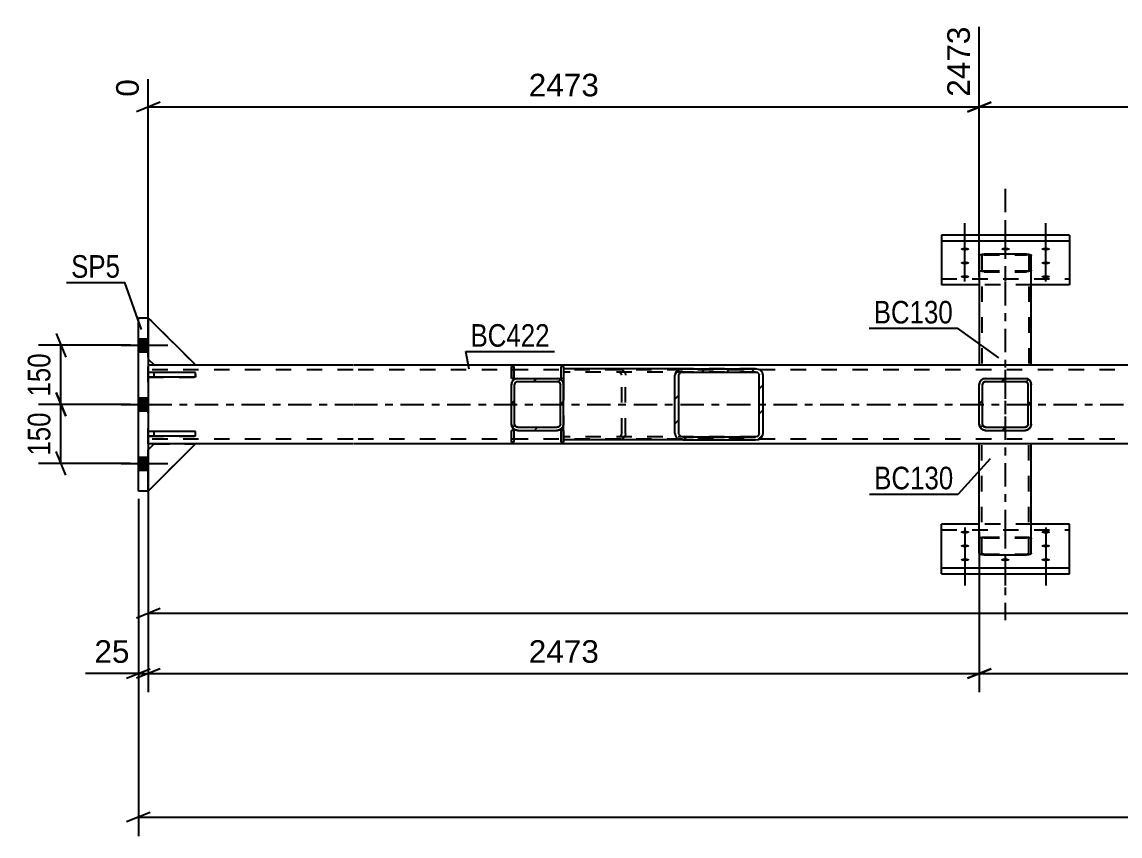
# Model space of a CAD drawing. Header units: millimetres. Extents: x -188 to 1001, y -633 to 208.
# Drawn here: x 5.4 to 144.8, y -348.9 to -245.5 of the extents above; entities that cross this region are included whole.
import ezdxf

# ---------------------------------------------------------------- set-up
doc = ezdxf.new("R2010")
doc.units = ezdxf.units.MM
doc.linetypes.add('DXK_LINE_DOT2', pattern=[3.9198, 1.9599, -1.9599])
doc.linetypes.add('DXK_LINE_DOT3', pattern=[5.9187, 2.979, -0.9799, 0.9799, -0.9799])
doc.styles.add('Arial', font='ARIAL.TTF', dxfattribs={"height": 0.2})
doc.styles.add('Arial Narrow', font='ARIALN.TTF', dxfattribs={"height": 0.2})

# ---------------------------------------------------------------- blocks, each defined once
blk = doc.blocks.new('Part-761552178-1952 - 1809')
at = {"color": 7, "linetype": 'DXK_LINE_DOT3'}
blk.add_line((130.23, -266.7), (130.23, -298.46), dxfattribs=at)
at = {"color": 2, "linetype": 'Continuous'}
for p, q in [((126.93, -275.17), (126.98, -275.09)), ((126.93, -275.17), (126.93, -289.06)), ((126.98, -275.09), (127.11, -275.03)), ((127.11, -275.03), (127.3, -274.98)), ((127.3, -274.98), (127.53, -274.97)), ((127.53, -274.97), (132.93, -274.97)), ((132.93, -274.97), (133.16, -274.98)), ((133.16, -274.98), (133.36, -275.03)), ((133.36, -275.03), (133.49, -275.09)), ((133.49, -275.09), (133.53, -275.17)), ((133.53, -289.06), (133.53, -275.17))]:
    blk.add_line(p, q, dxfattribs=at)
at = {"color": 7, "linetype": 'DXK_LINE_DOT2'}
for p, q in [((127.26, -275.13), (127.23, -275.17)), ((127.23, -275.17), (127.23, -289.06)), ((127.32, -275.1), (127.26, -275.13)), ((127.42, -275.08), (127.32, -275.1)), ((127.53, -275.07), (127.42, -275.08)), ((127.53, -275.07), (132.93, -275.07)), ((133.05, -275.08), (132.93, -275.07)), ((133.15, -275.1), (133.05, -275.08)), ((133.21, -275.13), (133.15, -275.1)), ((133.23, -275.17), (133.21, -275.13)), ((133.23, -275.17), (133.23, -289.06)), ((126.98, -277.1), (126.93, -277.02)), ((127.11, -277.17), (126.98, -277.1)), ((127.3, -277.21), (127.11, -277.17)), ((127.23, -277.02), (127.26, -277.06)), ((127.26, -277.06), (127.32, -277.09)), ((127.53, -277.23), (127.3, -277.21)), ((127.32, -277.09), (127.42, -277.11)), ((127.42, -277.11), (127.53, -277.12)), ((127.53, -277.12), (132.93, -277.12)), ((127.53, -277.23), (132.93, -277.23)), ((132.93, -277.12), (133.05, -277.11)), ((133.16, -277.21), (132.93, -277.23)), ((133.05, -277.11), (133.15, -277.09)), ((133.15, -277.09), (133.21, -277.06)), ((133.36, -277.17), (133.16, -277.21)), ((133.21, -277.06), (133.23, -277.02)), ((133.49, -277.1), (133.36, -277.17)), ((133.53, -277.02), (133.49, -277.1)), ((126.93, -289.06), (133.53, -289.06))]:
    blk.add_line(p, q, dxfattribs=at)
blk = doc.blocks.new('Part-761552178-1817 - 1809')
at = {"color": 2, "linetype": 'Continuous'}
for p, q in [((67.56, -298.86), (67.56, -297.36)), ((67.86, -297.36), (67.56, -297.36)), ((67.86, -297.36), (67.86, -298.86)), ((67.86, -297.36), (67.86, -298.86)), ((67.86, -298.86), (67.56, -298.86))]:
    blk.add_line(p, q, dxfattribs=at)
at = {"color": 7, "linetype": 'DXK_LINE_DOT2'}
for p, q in [((67.56, -298.86), (67.56, -297.36)), ((67.86, -297.36), (67.86, -297.36)), ((67.86, -298.86), (67.86, -298.86))]:
    blk.add_line(p, q, dxfattribs=at)
blk = doc.blocks.new('Part-761552178-1820 - 1809')
at = {"color": 2, "linetype": 'Continuous'}
for p, q in [((67.56, -290.76), (67.56, -289.26)), ((67.56, -289.26), (67.86, -289.26)), ((67.86, -289.26), (67.86, -290.76)), ((67.86, -290.76), (67.86, -289.26)), ((67.86, -290.76), (67.56, -290.76))]:
    blk.add_line(p, q, dxfattribs=at)
at = {"color": 7, "linetype": 'DXK_LINE_DOT2'}
for p, q in [((67.56, -290.76), (67.56, -289.26)), ((67.86, -289.26), (67.86, -289.26)), ((67.86, -290.76), (67.86, -290.76))]:
    blk.add_line(p, q, dxfattribs=at)
blk = doc.blocks.new('Part-761552178-1902 - 1809')
at = {"color": 2, "linetype": 'Continuous'}
for p, q in [((20.21, -283.06), (21.46, -283.06)), ((20.21, -305.06), (20.21, -283.06)), ((21.46, -283.06), (21.46, -305.06)), ((21.46, -305.06), (20.21, -305.06))]:
    blk.add_line(p, q, dxfattribs=at)
blk = doc.blocks.new('Part-761552178-1838 - 1809')
at = {"color": 2, "linetype": 'Continuous'}
for p, q in [((73.86, -297.36), (73.86, -297.36)), ((73.86, -298.86), (73.86, -297.36)), ((74.16, -297.36), (73.86, -297.36)), ((74.16, -297.36), (74.16, -297.36)), ((74.16, -297.36), (74.16, -298.86)), ((73.86, -298.86), (73.86, -298.86)), ((73.86, -298.86), (74.16, -298.86)), ((74.16, -298.86), (74.16, -298.86))]:
    blk.add_line(p, q, dxfattribs=at)
at = {"color": 7, "linetype": 'DXK_LINE_DOT2'}
for p, q in [((73.86, -298.86), (73.86, -297.36)), ((74.16, -298.86), (74.16, -297.36))]:
    blk.add_line(p, q, dxfattribs=at)
blk = doc.blocks.new('Part-761552178-1837 - 1809')
at = {"color": 2, "linetype": 'Continuous'}
for p, q in [((73.86, -289.26), (73.86, -289.26)), ((74.16, -289.26), (73.86, -289.26)), ((73.86, -290.76), (73.86, -289.26)), ((74.16, -289.26), (74.16, -289.26)), ((74.16, -289.26), (74.16, -290.76)), ((73.86, -290.76), (73.86, -290.76)), ((74.16, -290.76), (73.86, -290.76)), ((74.16, -290.76), (74.16, -290.76))]:
    blk.add_line(p, q, dxfattribs=at)
at = {"color": 7, "linetype": 'DXK_LINE_DOT2'}
for p, q in [((73.86, -290.76), (73.86, -289.26)), ((74.16, -289.26), (74.16, -290.76))]:
    blk.add_line(p, q, dxfattribs=at)
blk = doc.blocks.new('Bolt-761552178-1839 - 1809')
at = {"linetype": 'Continuous'}
for points in [[(21.46, -287.39), (21.46, -285.74), (20.21, -285.74), (20.21, -287.39)], [(21.46, -287.39), (21.46, -285.74), (20.21, -285.74), (20.21, -287.39)], [(21.46, -287.39), (21.46, -285.74), (20.21, -285.74), (20.21, -287.39)], [(21.46, -287.39), (21.46, -285.74), (20.21, -285.74), (20.21, -287.39)], [(21.46, -294.89), (21.46, -293.24), (20.21, -293.24), (20.21, -294.89)], [(21.46, -294.89), (21.46, -293.24), (20.21, -293.24), (20.21, -294.89)], [(21.46, -302.39), (21.46, -300.74), (20.21, -300.74), (20.21, -302.39)], [(21.46, -302.39), (21.46, -300.74), (20.21, -300.74), (20.21, -302.39)], [(21.46, -302.39), (21.46, -300.74), (20.21, -300.74), (20.21, -302.39)], [(21.46, -302.39), (21.46, -300.74), (20.21, -300.74), (20.21, -302.39)]]:
    blk.add_hatch(color=1, dxfattribs=at).paths.add_polyline_path(points)
at = {"color": 1, "linetype": 'Continuous'}
for p, q in [((18.01, -286.56), (23.96, -286.56)), ((18.01, -286.56), (23.96, -286.56)), ((18.01, -286.56), (23.96, -286.56)), ((18.01, -286.56), (23.96, -286.56)), ((20.21, -285.74), (21.46, -285.74)), ((20.21, -285.74), (21.46, -285.74)), ((20.21, -285.74), (21.46, -285.74)), ((20.21, -285.74), (21.46, -285.74)), ((20.21, -287.39), (21.46, -287.39)), ((20.21, -287.39), (21.46, -287.39)), ((20.21, -287.39), (21.46, -287.39)), ((20.21, -287.39), (21.46, -287.39)), ((20.21, -293.24), (21.46, -293.24)), ((20.21, -293.24), (21.46, -293.24)), ((18.01, -294.06), (23.96, -294.06)), ((18.01, -294.06), (23.96, -294.06)), ((20.21, -294.89), (21.46, -294.89)), ((20.21, -294.89), (21.46, -294.89)), ((20.21, -300.74), (21.46, -300.74)), ((20.21, -300.74), (21.46, -300.74)), ((20.21, -300.74), (21.46, -300.74)), ((20.21, -300.74), (21.46, -300.74)), ((18.01, -301.56), (23.96, -301.56)), ((18.01, -301.56), (23.96, -301.56)), ((18.01, -301.56), (23.96, -301.56)), ((18.01, -301.56), (23.96, -301.56)), ((20.21, -302.39), (21.46, -302.39)), ((20.21, -302.39), (21.46, -302.39)), ((20.21, -302.39), (21.46, -302.39)), ((20.21, -302.39), (21.46, -302.39))]:
    blk.add_line(p, q, dxfattribs=at)
blk = doc.blocks.new('Part-761552178-1848 - 1809')
at = {"linetype": 'Continuous'}
h = blk.add_hatch(dxfattribs=at)
h.set_pattern_fill('', scale=0.7, style=0, pattern_type=0)
h.set_pattern_definition([(45, (98.8931, -298.5026), (-1.57154, 1.57154), [])])
h.paths.add_polyline_path([(98.51, -298.56), (98.89, -298.5), (99.22, -298.33), (99.43, -298.07), (99.51, -297.76), (99.51, -290.36), (99.43, -290.06), (99.22, -289.8), (98.89, -289.62), (98.51, -289.56), (89.29, -289.56), (88.9, -289.62), (88.58, -289.8), (88.36, -290.06), (88.29, -290.36), (88.29, -297.76), (88.36, -298.07), (88.58, -298.33), (88.9, -298.5), (89.29, -298.56)])
h.paths.add_polyline_path([(89.09, -298.13), (88.93, -298.05), (88.83, -297.92), (88.79, -297.76), (88.79, -290.36), (88.83, -290.21), (88.93, -290.08), (89.09, -289.99), (89.29, -289.96), (98.51, -289.96), (98.7, -289.99), (98.86, -290.08), (98.97, -290.21), (99.01, -290.36), (99.01, -297.76), (98.97, -297.92), (98.86, -298.05), (98.7, -298.13), (98.51, -298.16), (89.29, -298.16)])
at = {"color": 2, "linetype": 'Continuous'}
for p, q in [((89.29, -289.56), (74.16, -289.56)), ((89.29, -289.56), (88.9, -289.62)), ((89.29, -289.56), (98.51, -289.56)), ((98.89, -289.62), (98.51, -289.56)), ((74.16, -290.76), (74.16, -291.56)), ((88.36, -290.06), (88.29, -290.36)), ((88.29, -297.76), (88.29, -290.36)), ((88.79, -290.36), (88.83, -290.21)), ((88.79, -297.76), (88.79, -290.36)), ((89.09, -289.99), (89.29, -289.96)), ((89.29, -289.96), (98.51, -289.96)), ((98.51, -289.96), (98.7, -289.99)), ((98.97, -290.21), (99.01, -290.36)), ((99.01, -297.76), (99.01, -290.36)), ((99.51, -290.36), (99.43, -290.06)), ((99.51, -297.76), (99.51, -290.36)), ((74.16, -297.36), (74.16, -296.56)), ((88.29, -297.76), (88.36, -298.07)), ((88.83, -297.92), (88.79, -297.76)), ((89.29, -298.16), (89.09, -298.13)), ((89.29, -298.16), (98.51, -298.16)), ((98.7, -298.13), (98.51, -298.16)), ((99.01, -297.76), (98.97, -297.92)), ((99.43, -298.07), (99.51, -297.76)), ((89.29, -298.56), (74.16, -298.56)), ((88.9, -298.5), (89.29, -298.56)), ((89.29, -298.56), (98.51, -298.56)), ((98.51, -298.56), (98.89, -298.5))]:
    blk.add_line(p, q, dxfattribs=at)
at = {"color": 7, "linetype": 'DXK_LINE_DOT2'}
for p, q in [((74.16, -289.56), (74.16, -290.76)), ((74.16, -289.56), (74.16, -289.96)), ((81.05, -289.56), (81.43, -289.62)), ((98.51, -289.56), (89.29, -289.56)), ((98.51, -289.96), (74.16, -289.96)), ((81.24, -289.99), (81.05, -289.96)), ((81.55, -290.36), (81.51, -290.21)), ((81.55, -297.76), (81.55, -290.36)), ((81.97, -290.06), (82.05, -290.36)), ((82.05, -297.76), (82.05, -290.36)), ((74.16, -291.56), (74.16, -296.56)), ((74.16, -298.56), (74.16, -297.36)), ((98.51, -298.16), (74.16, -298.16)), ((81.05, -298.16), (81.24, -298.13)), ((81.51, -297.92), (81.55, -297.76)), ((82.05, -297.76), (81.97, -298.07)), ((81.43, -298.5), (81.05, -298.56)), ((98.51, -298.56), (89.29, -298.56))]:
    blk.add_line(p, q, dxfattribs=at)
for centre, radius, start, end in [((81.17, -290.51), 0.923, 29.251, 73.2822), ((81.11, -290.44), 0.461, 29.251, 73.2822), ((81.11, -297.69), 0.461, 286.7178, 330.749), ((81.17, -297.62), 0.923, 286.7178, 330.749)]:
    blk.add_arc(centre, radius, start, end, dxfattribs=at)
at = {"color": 2, "linetype": 'Continuous'}
for centre, radius, start, end in [((89.17, -290.51), 0.923, 106.7178, 150.749), ((98.63, -290.51), 0.923, 29.251, 73.2822), ((89.23, -290.44), 0.461, 106.7178, 150.749), ((98.57, -290.44), 0.461, 29.251, 73.2822), ((89.17, -297.62), 0.923, 209.251, 253.2822), ((89.23, -297.69), 0.461, 209.251, 253.2822), ((98.57, -297.69), 0.461, 286.7178, 330.749), ((98.63, -297.62), 0.923, 286.7178, 330.749)]:
    blk.add_arc(centre, radius, start, end, dxfattribs=at)
blk = doc.blocks.new('Bolt-761552178-1849 - 1809')
at = {"linetype": 'Continuous'}
for points in [[(125.11, -274.16), (125.22, -274.16), (125.33, -274.17), (125.43, -274.19), (125.52, -274.22), (125.59, -274.25), (125.63, -274.29), (125.66, -274.32), (125.66, -274.36), (125.63, -274.4), (125.59, -274.44), (125.52, -274.47), (125.43, -274.5), (125.33, -274.52), (125.22, -274.53), (125.11, -274.53), (124.99, -274.53), (124.89, -274.52), (124.79, -274.5), (124.7, -274.47), (124.63, -274.44), (124.59, -274.4), (124.56, -274.36), (124.56, -274.32), (124.59, -274.29), (124.63, -274.25), (124.7, -274.22), (124.79, -274.19), (124.89, -274.17), (124.99, -274.16)], [(130.26, -274.16), (130.37, -274.16), (130.48, -274.17), (130.58, -274.19), (130.67, -274.22), (130.74, -274.25), (130.78, -274.29), (130.81, -274.32), (130.81, -274.36), (130.78, -274.4), (130.74, -274.44), (130.67, -274.47), (130.58, -274.5), (130.48, -274.52), (130.37, -274.53), (130.26, -274.53), (130.14, -274.53), (130.04, -274.52), (129.94, -274.5), (129.85, -274.47), (129.78, -274.44), (129.74, -274.4), (129.71, -274.36), (129.71, -274.32), (129.74, -274.29), (129.78, -274.25), (129.85, -274.22), (129.94, -274.19), (130.04, -274.17), (130.14, -274.16)], [(135.36, -274.16), (135.47, -274.16), (135.58, -274.17), (135.68, -274.19), (135.77, -274.22), (135.84, -274.25), (135.88, -274.29), (135.91, -274.32), (135.91, -274.36), (135.88, -274.4), (135.84, -274.44), (135.77, -274.47), (135.68, -274.5), (135.58, -274.52), (135.47, -274.53), (135.36, -274.53), (135.24, -274.53), (135.14, -274.52), (135.04, -274.5), (134.95, -274.47), (134.88, -274.44), (134.84, -274.4), (134.81, -274.36), (134.81, -274.32), (134.84, -274.29), (134.88, -274.25), (134.95, -274.22), (135.04, -274.19), (135.14, -274.17), (135.24, -274.16)], [(125.11, -275.92), (125.22, -275.92), (125.33, -275.93), (125.43, -275.95), (125.52, -275.98), (125.59, -276.01), (125.63, -276.05), (125.66, -276.09), (125.66, -276.12), (125.63, -276.16), (125.59, -276.2), (125.52, -276.23), (125.43, -276.26), (125.33, -276.28), (125.22, -276.29), (125.11, -276.29), (124.99, -276.29), (124.89, -276.28), (124.79, -276.26), (124.7, -276.23), (124.63, -276.2), (124.59, -276.16), (124.56, -276.12), (124.56, -276.09), (124.59, -276.05), (124.63, -276.01), (124.7, -275.98), (124.79, -275.95), (124.89, -275.93), (124.99, -275.92)], [(135.36, -275.92), (135.47, -275.92), (135.58, -275.93), (135.68, -275.95), (135.77, -275.98), (135.84, -276.01), (135.88, -276.05), (135.91, -276.09), (135.91, -276.12), (135.88, -276.16), (135.84, -276.2), (135.77, -276.23), (135.68, -276.26), (135.58, -276.28), (135.47, -276.29), (135.36, -276.29), (135.24, -276.29), (135.14, -276.28), (135.04, -276.26), (134.95, -276.23), (134.88, -276.2), (134.84, -276.16), (134.81, -276.12), (134.81, -276.09), (134.84, -276.05), (134.88, -276.01), (134.95, -275.98), (135.04, -275.95), (135.14, -275.93), (135.24, -275.92)], [(125.11, -277.66), (125.22, -277.67), (125.33, -277.68), (125.43, -277.7), (125.52, -277.72), (125.59, -277.76), (125.63, -277.79), (125.66, -277.83), (125.66, -277.87), (125.63, -277.91), (125.59, -277.94), (125.52, -277.98), (125.43, -278), (125.33, -278.02), (125.22, -278.03), (125.11, -278.04), (124.99, -278.03), (124.89, -278.02), (124.79, -278), (124.7, -277.98), (124.63, -277.94), (124.59, -277.91), (124.56, -277.87), (124.56, -277.83), (124.59, -277.79), (124.63, -277.76), (124.7, -277.72), (124.79, -277.7), (124.89, -277.68), (124.99, -277.67)], [(135.36, -277.66), (135.47, -277.67), (135.58, -277.68), (135.68, -277.7), (135.77, -277.72), (135.84, -277.76), (135.88, -277.79), (135.91, -277.83), (135.91, -277.87), (135.88, -277.91), (135.84, -277.94), (135.77, -277.98), (135.68, -278), (135.58, -278.02), (135.47, -278.03), (135.36, -278.04), (135.24, -278.03), (135.14, -278.02), (135.04, -278), (134.95, -277.98), (134.88, -277.94), (134.84, -277.91), (134.81, -277.87), (134.81, -277.83), (134.84, -277.79), (134.88, -277.76), (134.95, -277.72), (135.04, -277.7), (135.14, -277.68), (135.24, -277.67)]]:
    blk.add_hatch(color=1, dxfattribs=at).paths.add_polyline_path(points)
at = {"color": 1, "linetype": 'Continuous'}
for p, q in [((125.11, -274.95), (125.11, -271.05)), ((130.26, -274.95), (130.26, -271.05)), ((135.36, -274.95), (135.36, -271.05)), ((125.11, -276.72), (125.11, -272.82)), ((135.36, -276.72), (135.36, -272.82)), ((125.11, -278.46), (125.11, -274.56)), ((135.36, -278.46), (135.36, -274.56))]:
    blk.add_line(p, q, dxfattribs=at)
at = {"color": 1, "linetype": 'DXK_LINE_DOT2'}
blk.add_line((130.26, -278.46), (130.26, -274.56), dxfattribs=at)
blk = doc.blocks.new('Part-761552178-1981 - 1809')
at = {"color": 2, "linetype": 'Continuous'}
for p, q in [((27.46, -289.06), (21.46, -283.06)), ((21.46, -283.06), (21.46, -288.31)), ((21.46, -288.31), (22.21, -289.06)), ((22.21, -289.06), (27.46, -289.06))]:
    blk.add_line(p, q, dxfattribs=at)
blk = doc.blocks.new('Part-761552178-1853 - 1809')
at = {"linetype": 'Continuous'}
h = blk.add_hatch(dxfattribs=at)
h.set_pattern_fill('', scale=0.7, style=0, pattern_type=0)
h.set_pattern_definition([(45, (73.6621, -297.3026), (-1.57154, 1.57154), [])])
h.paths.add_polyline_path([(73.36, -297.36), (73.66, -297.3), (73.92, -297.13), (74.1, -296.87), (74.16, -296.56), (74.16, -291.56), (74.1, -291.26), (73.92, -291), (73.66, -290.82), (73.36, -290.76), (68.36, -290.76), (68.05, -290.82), (67.79, -291), (67.62, -291.26), (67.56, -291.56), (67.56, -296.56), (67.62, -296.87), (67.79, -297.13), (68.05, -297.3), (68.36, -297.36)])
h.paths.add_polyline_path([(68.2, -296.93), (68.07, -296.85), (67.99, -296.72), (67.96, -296.56), (67.96, -291.56), (67.99, -291.41), (68.07, -291.28), (68.2, -291.19), (68.36, -291.16), (73.36, -291.16), (73.51, -291.19), (73.64, -291.28), (73.73, -291.41), (73.76, -291.56), (73.76, -296.56), (73.73, -296.72), (73.64, -296.85), (73.51, -296.93), (73.36, -296.96), (68.36, -296.96)])
at = {"color": 7, "linetype": 'DXK_LINE_DOT2'}
for p, q in [((68.05, -290.82), (68.36, -290.76)), ((68.36, -291.16), (68.2, -291.19)), ((68.36, -290.76), (73.36, -290.76)), ((68.36, -291.16), (73.36, -291.16)), ((73.36, -290.76), (73.66, -290.82)), ((73.51, -291.19), (73.36, -291.16)), ((67.56, -291.56), (67.62, -291.26)), ((67.56, -296.56), (67.56, -291.56)), ((67.99, -291.41), (67.96, -291.56)), ((67.96, -296.56), (67.96, -291.56)), ((73.76, -291.56), (73.73, -291.41)), ((73.76, -296.56), (73.76, -291.56)), ((74.1, -291.26), (74.16, -291.56)), ((74.16, -296.56), (74.16, -291.56)), ((67.62, -296.87), (67.56, -296.56)), ((67.96, -296.56), (67.99, -296.72)), ((73.73, -296.72), (73.76, -296.56)), ((74.16, -296.56), (74.1, -296.87)), ((68.36, -297.36), (68.05, -297.3)), ((68.2, -296.93), (68.36, -296.96)), ((68.36, -296.96), (73.36, -296.96)), ((68.36, -297.36), (73.36, -297.36)), ((73.36, -296.96), (73.51, -296.93)), ((73.66, -297.3), (73.36, -297.36))]:
    blk.add_line(p, q, dxfattribs=at)
at = {"color": 2, "linetype": 'Continuous'}
for p, q in [((68.36, -290.76), (68.05, -290.82)), ((68.2, -291.19), (68.36, -291.16)), ((68.36, -290.76), (73.36, -290.76)), ((68.36, -291.16), (73.36, -291.16)), ((73.66, -290.82), (73.36, -290.76)), ((73.36, -291.16), (73.51, -291.19)), ((67.62, -291.26), (67.56, -291.56)), ((67.56, -296.56), (67.56, -291.56)), ((67.96, -291.56), (67.99, -291.41)), ((67.96, -296.56), (67.96, -291.56)), ((73.73, -291.41), (73.76, -291.56)), ((73.76, -296.56), (73.76, -291.56)), ((74.16, -291.56), (74.1, -291.26)), ((74.16, -296.56), (74.16, -291.56)), ((67.56, -296.56), (67.62, -296.87)), ((67.99, -296.72), (67.96, -296.56)), ((73.76, -296.56), (73.73, -296.72)), ((74.1, -296.87), (74.16, -296.56)), ((68.05, -297.3), (68.36, -297.36)), ((68.36, -296.96), (68.2, -296.93)), ((68.36, -296.96), (73.36, -296.96)), ((68.36, -297.36), (73.36, -297.36)), ((73.51, -296.93), (73.36, -296.96)), ((73.36, -297.36), (73.66, -297.3))]:
    blk.add_line(p, q, dxfattribs=at)
at = {"color": 7, "linetype": 'DXK_LINE_DOT2'}
for centre, radius, start, end in [((68.36, -291.56), 0.8, 112.5, 157.5), ((68.36, -291.56), 0.4, 112.5, 157.5), ((73.36, -291.56), 0.4, 22.5, 67.5), ((73.36, -291.56), 0.8, 22.5, 67.5), ((68.36, -296.56), 0.4, 202.5, 247.5), ((73.36, -296.56), 0.4, 292.5, 337.5), ((68.36, -296.56), 0.8, 202.5, 247.5), ((73.36, -296.56), 0.8, 292.5, 337.5)]:
    blk.add_arc(centre, radius, start, end, dxfattribs=at)
at = {"color": 2, "linetype": 'Continuous'}
for centre, radius, start, end in [((68.36, -291.56), 0.8, 112.5, 157.5), ((68.36, -291.56), 0.4, 112.5, 157.5), ((73.36, -291.56), 0.4, 22.5, 67.5), ((73.36, -291.56), 0.8, 22.5, 67.5), ((68.36, -296.56), 0.4, 202.5, 247.5), ((73.36, -296.56), 0.4, 292.5, 337.5), ((68.36, -296.56), 0.8, 202.5, 247.5), ((73.36, -296.56), 0.8, 292.5, 337.5)]:
    blk.add_arc(centre, radius, start, end, dxfattribs=at)
blk = doc.blocks.new('Part-761552178-1947 - 1809')
at = {"color": 7, "linetype": 'DXK_LINE_DOT3'}
blk.add_line((130.23, -289.67), (130.23, -321.43), dxfattribs=at)
at = {"color": 2, "linetype": 'Continuous'}
for p, q in [((126.93, -312.95), (126.93, -299.06)), ((133.53, -312.95), (133.53, -299.06)), ((126.98, -313.03), (126.93, -312.95)), ((127.11, -313.1), (126.98, -313.03)), ((127.3, -313.14), (127.11, -313.1)), ((127.53, -313.16), (127.3, -313.14)), ((127.53, -313.16), (132.93, -313.16)), ((133.16, -313.14), (132.93, -313.16)), ((133.36, -313.1), (133.16, -313.14)), ((133.49, -313.03), (133.36, -313.1)), ((133.53, -312.95), (133.49, -313.03))]:
    blk.add_line(p, q, dxfattribs=at)
at = {"color": 7, "linetype": 'DXK_LINE_DOT2'}
for p, q in [((133.53, -299.06), (126.93, -299.06)), ((127.23, -312.95), (127.23, -299.06)), ((133.23, -312.95), (133.23, -299.06)), ((126.93, -311.11), (126.98, -311.03)), ((126.98, -311.03), (127.11, -310.96)), ((127.11, -310.96), (127.3, -310.92)), ((127.26, -311.07), (127.23, -311.11)), ((127.32, -311.03), (127.26, -311.07)), ((127.3, -310.92), (127.53, -310.9)), ((127.42, -311.01), (127.32, -311.03)), ((127.53, -311), (127.42, -311.01)), ((127.53, -310.9), (132.93, -310.9)), ((127.53, -311), (132.93, -311)), ((132.93, -310.9), (133.16, -310.92)), ((133.05, -311.01), (132.93, -311)), ((133.15, -311.03), (133.05, -311.01)), ((133.15, -311.03), (133.16, -311.04)), ((133.16, -310.92), (133.36, -310.96)), ((133.16, -311.04), (133.21, -311.07)), ((133.23, -311.11), (133.21, -311.07)), ((133.36, -310.96), (133.49, -311.03)), ((133.49, -311.03), (133.53, -311.11)), ((127.23, -312.95), (127.26, -312.99)), ((127.26, -312.99), (127.32, -313.03)), ((127.32, -313.03), (127.42, -313.05)), ((127.42, -313.05), (127.53, -313.06)), ((127.53, -313.06), (132.93, -313.06)), ((132.93, -313.06), (133.05, -313.05)), ((133.05, -313.05), (133.15, -313.03)), ((133.15, -313.03), (133.21, -312.99)), ((133.21, -312.99), (133.23, -312.95))]:
    blk.add_line(p, q, dxfattribs=at)
blk = doc.blocks.new('Part-761552178-1921 - 1809')
at = {"color": 7, "linetype": 'DXK_LINE_DOT2'}
for p, q in [((27.46, -297.51), (21.46, -297.51)), ((21.46, -297.51), (21.46, -298.11)), ((21.46, -298.11), (27.46, -298.11)), ((22.21, -298.11), (22.21, -297.51)), ((27.46, -298.11), (27.46, -297.51))]:
    blk.add_line(p, q, dxfattribs=at)
blk = doc.blocks.new('Part-761552178-1922 - 1809')
at = {"color": 7, "linetype": 'DXK_LINE_DOT2'}
for p, q in [((27.46, -290.01), (21.46, -290.01)), ((21.46, -290.01), (21.46, -290.61)), ((21.46, -290.61), (27.46, -290.61)), ((22.21, -290.61), (22.21, -290.01)), ((27.46, -290.61), (27.46, -290.01))]:
    blk.add_line(p, q, dxfattribs=at)
blk = doc.blocks.new('Part-761552178-1929 - 1809')
at = {"linetype": 'Continuous'}
h = blk.add_hatch(dxfattribs=at)
h.set_pattern_fill('', scale=0.7, style=0, pattern_type=0)
h.set_pattern_definition([(45, (133.0405, -297.3026), (-1.57154, 1.57154), [])])
h.paths.add_polyline_path([(132.73, -297.36), (133.04, -297.3), (133.3, -297.13), (133.47, -296.87), (133.53, -296.56), (133.53, -291.56), (133.47, -291.26), (133.3, -291), (133.04, -290.82), (132.73, -290.76), (127.73, -290.76), (127.43, -290.82), (127.17, -291), (127, -291.26), (126.93, -291.56), (126.93, -296.56), (127, -296.87), (127.17, -297.13), (127.43, -297.3), (127.73, -297.36)])
h.paths.add_polyline_path([(127.58, -296.93), (127.45, -296.85), (127.36, -296.72), (127.33, -296.56), (127.33, -291.56), (127.36, -291.41), (127.45, -291.28), (127.58, -291.19), (127.73, -291.16), (132.73, -291.16), (132.89, -291.19), (133.02, -291.28), (133.1, -291.41), (133.13, -291.56), (133.13, -296.56), (133.1, -296.72), (133.02, -296.85), (132.89, -296.93), (132.73, -296.96), (127.73, -296.96)])
at = {"color": 7, "linetype": 'DXK_LINE_DOT2'}
for p, q in [((127.43, -290.82), (127.73, -290.76)), ((127.73, -291.16), (127.58, -291.19)), ((127.73, -290.76), (132.73, -290.76)), ((127.73, -291.16), (132.73, -291.16)), ((132.73, -290.76), (133.04, -290.82)), ((132.89, -291.19), (132.73, -291.16)), ((126.93, -291.56), (127, -291.26)), ((126.93, -296.56), (126.93, -291.56)), ((127.36, -291.41), (127.33, -291.56)), ((127.33, -296.56), (127.33, -291.56)), ((133.13, -291.56), (133.1, -291.41)), ((133.13, -296.56), (133.13, -291.56)), ((133.47, -291.26), (133.53, -291.56)), ((133.53, -296.56), (133.53, -291.56)), ((127, -296.87), (126.93, -296.56)), ((127.33, -296.56), (127.36, -296.72)), ((133.1, -296.72), (133.13, -296.56)), ((133.53, -296.56), (133.47, -296.87)), ((127.73, -297.36), (127.43, -297.3)), ((127.58, -296.93), (127.73, -296.96)), ((127.73, -296.96), (132.73, -296.96)), ((127.73, -297.36), (132.73, -297.36)), ((132.73, -296.96), (132.89, -296.93)), ((133.04, -297.3), (132.73, -297.36))]:
    blk.add_line(p, q, dxfattribs=at)
at = {"color": 2, "linetype": 'Continuous'}
for p, q in [((127.73, -290.76), (127.43, -290.82)), ((127.58, -291.19), (127.73, -291.16)), ((127.73, -290.76), (132.73, -290.76)), ((127.73, -291.16), (132.73, -291.16)), ((133.04, -290.82), (132.73, -290.76)), ((132.73, -291.16), (132.89, -291.19)), ((127, -291.26), (126.93, -291.56)), ((126.93, -296.56), (126.93, -291.56)), ((127.33, -291.56), (127.36, -291.41)), ((127.33, -296.56), (127.33, -291.56)), ((133.1, -291.41), (133.13, -291.56)), ((133.13, -296.56), (133.13, -291.56)), ((133.53, -291.56), (133.47, -291.26)), ((133.53, -296.56), (133.53, -291.56)), ((126.93, -296.56), (127, -296.87)), ((127.36, -296.72), (127.33, -296.56)), ((133.13, -296.56), (133.1, -296.72)), ((133.47, -296.87), (133.53, -296.56)), ((127.43, -297.3), (127.73, -297.36)), ((127.73, -296.96), (127.58, -296.93)), ((127.73, -296.96), (132.73, -296.96)), ((127.73, -297.36), (132.73, -297.36)), ((132.89, -296.93), (132.73, -296.96)), ((132.73, -297.36), (133.04, -297.3))]:
    blk.add_line(p, q, dxfattribs=at)
at = {"color": 7, "linetype": 'DXK_LINE_DOT2'}
for centre, radius, start, end in [((127.73, -291.56), 0.8, 112.5, 157.5), ((127.73, -291.56), 0.4, 112.5, 157.5), ((132.73, -291.56), 0.4, 22.5, 67.5), ((132.73, -291.56), 0.8, 22.5, 67.5), ((127.73, -296.56), 0.4, 202.5, 247.5), ((132.73, -296.56), 0.4, 292.5, 337.5), ((127.73, -296.56), 0.8, 202.5, 247.5), ((132.73, -296.56), 0.8, 292.5, 337.5)]:
    blk.add_arc(centre, radius, start, end, dxfattribs=at)
at = {"color": 2, "linetype": 'Continuous'}
for centre, radius, start, end in [((127.73, -291.56), 0.8, 112.5, 157.5), ((127.73, -291.56), 0.4, 112.5, 157.5), ((132.73, -291.56), 0.4, 22.5, 67.5), ((132.73, -291.56), 0.8, 22.5, 67.5), ((127.73, -296.56), 0.4, 202.5, 247.5), ((132.73, -296.56), 0.4, 292.5, 337.5), ((127.73, -296.56), 0.8, 202.5, 247.5), ((132.73, -296.56), 0.8, 292.5, 337.5)]:
    blk.add_arc(centre, radius, start, end, dxfattribs=at)
blk = doc.blocks.new('Part-761552178-1935 - 1809')
at = {"color": 2, "linetype": 'Continuous'}
for p, q in [((122.11, -315.56), (122.11, -309.25)), ((126.93, -309.25), (122.11, -309.25)), ((138.36, -309.25), (133.53, -309.25)), ((138.36, -315.56), (138.36, -309.25)), ((122.11, -314.81), (138.36, -314.81)), ((122.11, -315.56), (138.36, -315.56))]:
    blk.add_line(p, q, dxfattribs=at)
at = {"color": 7, "linetype": 'DXK_LINE_DOT2'}
for p, q in [((133.53, -309.25), (126.93, -309.25)), ((122.11, -310), (138.36, -310))]:
    blk.add_line(p, q, dxfattribs=at)
blk = doc.blocks.new('Part-761552178-1936 - 1809')
at = {"color": 2, "linetype": 'Continuous'}
for p, q in [((138.36, -272.57), (122.11, -272.57)), ((122.11, -272.57), (122.11, -278.88)), ((138.36, -272.57), (138.36, -278.88)), ((122.11, -273.32), (138.36, -273.32)), ((126.93, -278.88), (122.11, -278.88)), ((138.36, -278.88), (133.53, -278.88))]:
    blk.add_line(p, q, dxfattribs=at)
at = {"color": 7, "linetype": 'DXK_LINE_DOT2'}
for p, q in [((122.11, -278.12), (138.36, -278.12)), ((133.53, -278.88), (126.93, -278.88))]:
    blk.add_line(p, q, dxfattribs=at)
blk = doc.blocks.new('Part-761552178-1984 - 1809')
at = {"color": 7, "linetype": 'DXK_LINE_DOT2'}
for p, q in [((27.46, -289.06), (21.46, -283.06)), ((21.46, -283.06), (21.46, -288.31)), ((21.46, -288.31), (22.21, -289.06)), ((22.21, -289.06), (27.46, -289.06))]:
    blk.add_line(p, q, dxfattribs=at)
blk = doc.blocks.new('Part-761552178-1987 - 1809')
at = {"color": 7, "linetype": 'DXK_LINE_DOT2'}
for p, q in [((27.46, -289.06), (21.46, -283.06)), ((21.46, -283.06), (21.46, -288.31)), ((21.46, -288.31), (22.21, -289.06)), ((22.21, -289.06), (27.46, -289.06))]:
    blk.add_line(p, q, dxfattribs=at)
blk = doc.blocks.new('Part-761552178-1990 - 1809')
at = {"color": 2, "linetype": 'Continuous'}
for p, q in [((21.46, -299.81), (22.21, -299.06)), ((27.46, -299.06), (21.46, -305.06)), ((27.46, -299.06), (22.21, -299.06)), ((21.46, -305.06), (21.46, -299.81))]:
    blk.add_line(p, q, dxfattribs=at)
blk = doc.blocks.new('Part-761552178-1993 - 1809')
at = {"color": 7, "linetype": 'DXK_LINE_DOT2'}
for p, q in [((21.46, -299.81), (22.21, -299.06)), ((27.46, -299.06), (21.46, -305.06)), ((22.21, -299.06), (27.46, -299.06)), ((21.46, -305.06), (21.46, -299.81))]:
    blk.add_line(p, q, dxfattribs=at)
blk = doc.blocks.new('Part-761552178-1996 - 1809')
at = {"color": 7, "linetype": 'DXK_LINE_DOT2'}
for p, q in [((21.46, -299.81), (22.21, -299.06)), ((27.46, -299.06), (21.46, -305.06)), ((22.21, -299.06), (27.46, -299.06)), ((21.46, -305.06), (21.46, -299.81))]:
    blk.add_line(p, q, dxfattribs=at)
blk = doc.blocks.new('Part-761552178-1997 - 1809')
at = {"color": 2, "linetype": 'Continuous'}
for p, q in [((27.46, -297.51), (21.46, -297.51)), ((21.46, -298.11), (21.46, -297.51)), ((27.46, -298.11), (21.46, -298.11)), ((27.46, -297.86), (27.46, -297.51)), ((27.46, -298.11), (27.46, -297.87))]:
    blk.add_line(p, q, dxfattribs=at)
at = {"color": 7, "linetype": 'DXK_LINE_DOT2'}
for p, q in [((22.21, -298.11), (22.21, -297.51)), ((27.46, -297.87), (27.46, -297.86))]:
    blk.add_line(p, q, dxfattribs=at)
blk = doc.blocks.new('Part-761552178-1998 - 1809')
at = {"color": 2, "linetype": 'Continuous'}
for p, q in [((27.46, -290.01), (21.46, -290.01)), ((21.46, -290.61), (21.46, -290.01)), ((27.46, -290.61), (21.46, -290.61)), ((27.46, -290.26), (27.46, -290.01)), ((27.46, -290.26), (27.46, -290.61))]:
    blk.add_line(p, q, dxfattribs=at)
at = {"color": 7, "linetype": 'DXK_LINE_DOT2'}
for p, q in [((22.21, -290.61), (22.21, -290.01)), ((27.46, -290.26), (27.46, -290.26))]:
    blk.add_line(p, q, dxfattribs=at)
blk = doc.blocks.new('Part-761552178-2021 - 1809')
at = {"color": 2, "linetype": 'Continuous'}
for p, q in [((21.46, -289.06), (47.46, -289.06)), ((47.56, -289.06), (732.11, -289.06)), ((22.21, -299.06), (21.46, -299.06)), ((47.46, -299.06), (27.46, -299.06)), ((726.11, -299.06), (47.56, -299.06))]:
    blk.add_line(p, q, dxfattribs=at)
at = {"color": 7, "linetype": 'DXK_LINE_DOT2'}
for p, q in [((21.46, -299.06), (21.46, -289.06)), ((47.46, -289.66), (21.46, -289.66)), ((732.11, -289.66), (47.56, -289.66)), ((47.46, -298.46), (21.46, -298.46)), ((27.46, -299.06), (22.21, -299.06)), ((732.11, -298.46), (47.56, -298.46))]:
    blk.add_line(p, q, dxfattribs=at)
at = {"color": 7, "linetype": 'DXK_LINE_DOT3'}
for p, q in [((21.46, -294.06), (47.46, -294.06)), ((47.56, -294.06), (732.11, -294.06))]:
    blk.add_line(p, q, dxfattribs=at)
blk = doc.blocks.new('Bolt-761552178-2027 - 1809')
at = {"linetype": 'Continuous'}
for points in [[(125.11, -310.47), (124.99, -310.46), (124.89, -310.45), (124.79, -310.43), (124.7, -310.4), (124.63, -310.37), (124.59, -310.34), (124.56, -310.3), (124.56, -310.26), (124.59, -310.22), (124.63, -310.18), (124.7, -310.15), (124.79, -310.13), (124.89, -310.11), (124.99, -310.09), (125.11, -310.09), (125.22, -310.09), (125.33, -310.11), (125.43, -310.13), (125.52, -310.15), (125.59, -310.18), (125.63, -310.22), (125.66, -310.26), (125.66, -310.3), (125.63, -310.34), (125.59, -310.37), (125.52, -310.4), (125.43, -310.43), (125.33, -310.45), (125.22, -310.46)], [(135.36, -310.47), (135.24, -310.46), (135.14, -310.45), (135.04, -310.43), (134.95, -310.4), (134.88, -310.37), (134.84, -310.34), (134.81, -310.3), (134.81, -310.26), (134.84, -310.22), (134.88, -310.18), (134.95, -310.15), (135.04, -310.13), (135.14, -310.11), (135.24, -310.09), (135.36, -310.09), (135.47, -310.09), (135.58, -310.11), (135.68, -310.13), (135.77, -310.15), (135.84, -310.18), (135.88, -310.22), (135.91, -310.26), (135.91, -310.3), (135.88, -310.34), (135.84, -310.37), (135.77, -310.4), (135.68, -310.43), (135.58, -310.45), (135.47, -310.46)], [(125.11, -312.21), (124.99, -312.21), (124.89, -312.19), (124.79, -312.17), (124.7, -312.15), (124.63, -312.12), (124.59, -312.08), (124.56, -312.04), (124.56, -312), (124.59, -311.96), (124.63, -311.93), (124.7, -311.9), (124.79, -311.87), (124.89, -311.85), (124.99, -311.84), (125.11, -311.83), (125.22, -311.84), (125.33, -311.85), (125.43, -311.87), (125.52, -311.9), (125.59, -311.93), (125.63, -311.96), (125.66, -312), (125.66, -312.04), (125.63, -312.08), (125.59, -312.12), (125.52, -312.15), (125.43, -312.17), (125.33, -312.19), (125.22, -312.21)], [(135.36, -312.21), (135.24, -312.21), (135.14, -312.19), (135.04, -312.17), (134.95, -312.15), (134.88, -312.12), (134.84, -312.08), (134.81, -312.04), (134.81, -312), (134.84, -311.96), (134.88, -311.93), (134.95, -311.9), (135.04, -311.87), (135.14, -311.85), (135.24, -311.84), (135.36, -311.83), (135.47, -311.84), (135.58, -311.85), (135.68, -311.87), (135.77, -311.9), (135.84, -311.93), (135.88, -311.96), (135.91, -312), (135.91, -312.04), (135.88, -312.08), (135.84, -312.12), (135.77, -312.15), (135.68, -312.17), (135.58, -312.19), (135.47, -312.21)], [(125.11, -313.97), (124.99, -313.97), (124.89, -313.95), (124.79, -313.94), (124.7, -313.91), (124.63, -313.88), (124.59, -313.84), (124.56, -313.8), (124.56, -313.76), (124.59, -313.72), (124.63, -313.69), (124.7, -313.66), (124.79, -313.63), (124.89, -313.61), (124.99, -313.6), (125.11, -313.59), (125.22, -313.6), (125.33, -313.61), (125.43, -313.63), (125.52, -313.66), (125.59, -313.69), (125.63, -313.72), (125.66, -313.76), (125.66, -313.8), (125.63, -313.84), (125.59, -313.88), (125.52, -313.91), (125.43, -313.94), (125.33, -313.95), (125.22, -313.97)], [(130.21, -313.97), (130.09, -313.97), (129.99, -313.95), (129.89, -313.94), (129.8, -313.91), (129.73, -313.88), (129.69, -313.84), (129.66, -313.8), (129.66, -313.76), (129.69, -313.72), (129.73, -313.69), (129.8, -313.66), (129.89, -313.63), (129.99, -313.61), (130.09, -313.6), (130.21, -313.59), (130.32, -313.6), (130.43, -313.61), (130.53, -313.63), (130.62, -313.66), (130.69, -313.69), (130.73, -313.72), (130.76, -313.76), (130.76, -313.8), (130.73, -313.84), (130.69, -313.88), (130.62, -313.91), (130.53, -313.94), (130.43, -313.95), (130.32, -313.97)], [(135.36, -313.97), (135.24, -313.97), (135.14, -313.95), (135.04, -313.94), (134.95, -313.91), (134.88, -313.88), (134.84, -313.84), (134.81, -313.8), (134.81, -313.76), (134.84, -313.72), (134.88, -313.69), (134.95, -313.66), (135.04, -313.63), (135.14, -313.61), (135.24, -313.6), (135.36, -313.59), (135.47, -313.6), (135.58, -313.61), (135.68, -313.63), (135.77, -313.66), (135.84, -313.69), (135.88, -313.72), (135.91, -313.76), (135.91, -313.8), (135.88, -313.84), (135.84, -313.88), (135.77, -313.91), (135.68, -313.94), (135.58, -313.95), (135.47, -313.97)]]:
    blk.add_hatch(color=1, dxfattribs=at).paths.add_polyline_path(points)
at = {"color": 1, "linetype": 'Continuous'}
for p, q in [((125.11, -309.67), (125.11, -313.57)), ((135.36, -309.67), (135.36, -313.57)), ((125.11, -311.41), (125.11, -315.31)), ((135.36, -311.41), (135.36, -315.31)), ((125.11, -313.17), (125.11, -317.07)), ((130.21, -313.17), (130.21, -317.07)), ((135.36, -313.17), (135.36, -317.07))]:
    blk.add_line(p, q, dxfattribs=at)
at = {"color": 1, "linetype": 'DXK_LINE_DOT2'}
blk.add_line((130.21, -309.67), (130.21, -313.57), dxfattribs=at)
blk = doc.blocks.new('StraightDimension-761552178-2197 - 1809')
at = {"color": 7, "linetype": 'Continuous'}
for p, q in [((9.79, -285.06), (10.99, -288.06)), ((19.21, -286.56), (7.54, -286.56)), ((10.39, -294.06), (10.39, -286.56)), ((10.99, -295.56), (9.79, -292.56)), ((19.21, -294.06), (7.54, -294.06))]:
    blk.add_line(p, q, dxfattribs=at)
at = {"color": 0}
blk.add_wipeout([(9.64, -286.97), (5.44, -286.97), (5.44, -293.66), (9.64, -293.66)], dxfattribs=at)
at = {"color": 3, "style": 'Arial Narrow'}
blk.add_text('150', height=2.863, rotation=90.0002, dxfattribs=at).set_placement((9.04, -293.06))
blk = doc.blocks.new('StraightDimension-761552178-2110 - 1809')
at = {"color": 7, "linetype": 'Continuous'}
for p, q in [((21.46, -284.06), (21.46, -322.98)), ((22.96, -319.98), (19.96, -321.18)), ((21.46, -320.58), (732.11, -320.58))]:
    blk.add_line(p, q, dxfattribs=at)
blk = doc.blocks.new('StraightDimension-761552178-2137 - 1809')
at = {"color": 7, "linetype": 'Continuous'}
for p, q in [((126.93, -277.88), (126.93, -246.12)), ((21.46, -288.06), (21.46, -252.79)), ((22.96, -255.71), (19.96, -256.91)), ((21.46, -256.31), (126.93, -256.31)), ((125.43, -256.91), (128.43, -255.71))]:
    blk.add_line(p, q, dxfattribs=at)
at = {"color": 0}
blk.add_wipeout([(79.24, -255.56), (79.24, -251.36), (69.15, -251.36), (69.15, -255.56)], dxfattribs=at)
at = {"color": 3, "style": 'Arial'}
blk.add_text('2473', height=2.865, dxfattribs=at).set_placement((69.75, -254.96))
at = {"color": 0, "linetype": 'Continuous'}
for points in [[(126.33, -245.52), (122.13, -245.52), (122.13, -255.61), (126.33, -255.61)], [(20.86, -252.19), (16.66, -252.19), (16.66, -255.61), (20.86, -255.61)]]:
    blk.add_wipeout(points, dxfattribs=at)
at = {"color": 3, "linetype": 'Continuous', "style": 'Arial'}
for s, height, p in [('2473', 2.865, (125.73, -255.01)), ('0', 2.87, (20.26, -255.01))]:
    blk.add_text(s, height=height, rotation=90.0002, dxfattribs=at).set_placement(p)
blk = doc.blocks.new('StraightDimension-761552178-2148 - 1809')
at = {"color": 7, "linetype": 'Continuous'}
for p, q in [((126.93, -277.88), (126.93, -246.12)), ((305.06, -277.88), (305.06, -246.12)), ((128.43, -255.71), (125.43, -256.91)), ((126.93, -256.31), (305.06, -256.31)), ((303.56, -256.91), (306.56, -255.71))]:
    blk.add_line(p, q, dxfattribs=at)
at = {"color": 0}
blk.add_wipeout([(221.05, -255.56), (221.05, -251.36), (210.95, -251.36), (210.95, -255.56)], dxfattribs=at)
at = {"color": 3, "style": 'Arial'}
blk.add_text('3563', height=2.865, dxfattribs=at).set_placement((211.55, -254.96))
at = {"color": 0, "linetype": 'Continuous'}
blk.add_wipeout([(304.46, -245.52), (300.26, -245.52), (300.26, -255.61), (304.46, -255.61)], dxfattribs=at)
at = {"color": 3, "linetype": 'Continuous', "style": 'Arial'}
blk.add_text('6036', height=2.865, rotation=90.0002, dxfattribs=at).set_placement((303.86, -255.01))
blk = doc.blocks.new('StraightDimension-761552178-2178 - 1809')
at = {"color": 7, "linetype": 'Continuous'}
for p, q in [((20.21, -306.06), (20.21, -348.85)), ((21.71, -345.85), (18.71, -347.05)), ((20.21, -346.45), (733.36, -346.45))]:
    blk.add_line(p, q, dxfattribs=at)
blk = doc.blocks.new('StraightDimension-761552178-2189 - 1809')
at = {"color": 7, "linetype": 'Continuous'}
for p, q in [((9.79, -292.56), (10.99, -295.56)), ((19.21, -294.06), (7.54, -294.06)), ((10.39, -301.56), (10.39, -294.06)), ((10.99, -303.06), (9.79, -300.06)), ((19.21, -301.56), (7.54, -301.56))]:
    blk.add_line(p, q, dxfattribs=at)
at = {"color": 0}
blk.add_wipeout([(9.64, -294.47), (5.44, -294.47), (5.44, -301.16), (9.64, -301.16)], dxfattribs=at)
at = {"color": 3, "style": 'Arial Narrow'}
blk.add_text('150', height=2.863, rotation=90.0002, dxfattribs=at).set_placement((9.04, -300.56))
blk = doc.blocks.new('StraightDimension-761552178-11893 - 1809')
at = {"color": 7, "linetype": 'Continuous'}
for p, q in [((126.93, -310.25), (126.93, -330.61)), ((305.06, -310.25), (305.06, -330.61)), ((128.43, -327.61), (125.43, -328.81)), ((126.93, -328.21), (305.06, -328.21)), ((303.56, -328.81), (306.56, -327.61))]:
    blk.add_line(p, q, dxfattribs=at)
at = {"color": 0}
blk.add_wipeout([(221.05, -327.46), (221.05, -323.26), (210.95, -323.26), (210.95, -327.46)], dxfattribs=at)
at = {"color": 3, "style": 'Arial'}
blk.add_text('3563', height=2.865, dxfattribs=at).set_placement((211.55, -326.86))
blk = doc.blocks.new('StraightDimension-761552178-11894 - 1809')
at = {"color": 7, "linetype": 'Continuous'}
for p, q in [((21.46, -300.06), (21.46, -330.61)), ((126.93, -310.25), (126.93, -330.61)), ((22.96, -327.61), (19.96, -328.81)), ((21.46, -328.21), (126.93, -328.21)), ((125.43, -328.81), (128.43, -327.61))]:
    blk.add_line(p, q, dxfattribs=at)
at = {"color": 0}
blk.add_wipeout([(79.24, -327.46), (79.24, -323.26), (69.15, -323.26), (69.15, -327.46)], dxfattribs=at)
at = {"color": 3, "style": 'Arial'}
blk.add_text('2473', height=2.865, dxfattribs=at).set_placement((69.75, -326.86))
blk = doc.blocks.new('StraightDimension-761552178-11895 - 1809')
at = {"color": 7, "linetype": 'Continuous'}
for p, q in [((21.46, -300.06), (21.46, -330.61)), ((20.21, -306.06), (20.21, -330.61)), ((20.21, -328.21), (13.51, -328.21)), ((20.21, -328.21), (13.51, -328.21)), ((18.71, -328.81), (21.71, -327.61)), ((22.96, -327.61), (19.96, -328.81)), ((20.21, -328.21), (21.46, -328.21))]:
    blk.add_line(p, q, dxfattribs=at)
at = {"color": 0}
blk.add_wipeout([(19.68, -327.46), (19.68, -323.26), (14.03, -323.26), (14.03, -327.46)], dxfattribs=at)
at = {"color": 3, "style": 'Arial'}
blk.add_text('25', height=2.865, dxfattribs=at).set_placement((14.63, -326.86))
blk = doc.blocks.new('Mark-761552178-1948 - 1809')
at = {"color": 0}
blk.add_wipeout([(123.58, -283.79), (123.58, -280.79), (113.53, -280.79), (113.53, -283.79)], dxfattribs=at)
blk.add_wipeout([(123.58, -283.79), (123.58, -280.79), (113.53, -280.79), (113.53, -283.79)], dxfattribs=at)
at = {"color": 30, "linetype": 'Continuous'}
for p in [(112.93, -284.39), (129.42, -288.17)]:
    blk.add_line(p, (124.18, -284.39), dxfattribs=at)
at = {"color": 3, "style": 'Arial Narrow'}
blk.add_text('BC130', height=2.863, dxfattribs=at).set_placement((113.53, -283.79))
blk = doc.blocks.new('Mark-761552178-1943 - 1809')
at = {"color": 0}
blk.add_wipeout([(123.64, -304.84), (123.64, -301.84), (113.59, -301.84), (113.59, -304.84)], dxfattribs=at)
blk.add_wipeout([(123.64, -304.84), (123.64, -301.84), (113.59, -301.84), (113.59, -304.84)], dxfattribs=at)
at = {"color": 30, "linetype": 'Continuous'}
for p in [(128.31, -300.96), (112.99, -305.44)]:
    blk.add_line(p, (124.24, -305.44), dxfattribs=at)
at = {"color": 3, "style": 'Arial Narrow'}
blk.add_text('BC130', height=2.863, dxfattribs=at).set_placement((113.59, -304.84))
blk = doc.blocks.new('Mark-761552178-1898 - 1809')
at = {"color": 0}
blk.add_wipeout([(17.89, -277.98), (17.89, -274.98), (11.68, -274.98), (11.68, -277.98)], dxfattribs=at)
blk.add_wipeout([(17.89, -277.98), (17.89, -274.98), (11.68, -274.98), (11.68, -277.98)], dxfattribs=at)
at = {"color": 30, "linetype": 'Continuous'}
for p in [(11.08, -278.58), (20.62, -284.56)]:
    blk.add_line(p, (18.49, -278.58), dxfattribs=at)
at = {"color": 3, "style": 'Arial Narrow'}
blk.add_text('SP5', height=2.863, dxfattribs=at).set_placement((11.68, -277.98))
blk = doc.blocks.new('Mark-761552178-2017 - 1809')
at = {"color": 0}
blk.add_wipeout([(72.41, -286.74), (72.41, -283.74), (62.36, -283.74), (62.36, -286.74)], dxfattribs=at)
blk.add_wipeout([(72.41, -286.74), (72.41, -283.74), (62.36, -283.74), (62.36, -286.74)], dxfattribs=at)
at = {"color": 30, "linetype": 'Continuous'}
for p, q in [((62.2, -289.59), (61.76, -287.34)), ((61.76, -287.34), (73.01, -287.34))]:
    blk.add_line(p, q, dxfattribs=at)
at = {"color": 3, "style": 'Arial Narrow'}
blk.add_text('BC422', height=2.863, dxfattribs=at).set_placement((62.36, -286.74))

msp = doc.modelspace()

# ---------------------------------------------------------------- block references
for name in ['Part-761552178-1952 - 1809', 'Bolt-761552178-1849 - 1809', 'Part-761552178-1936 - 1809', 'Part-761552178-1902 - 1809', 'Part-761552178-1981 - 1809', 'Part-761552178-1984 - 1809', 'Part-761552178-1987 - 1809', 'Bolt-761552178-1839 - 1809', 'Part-761552178-2021 - 1809', 'Part-761552178-1820 - 1809', 'Part-761552178-1837 - 1809', 'Part-761552178-1848 - 1809', 'Part-761552178-1947 - 1809', 'Part-761552178-1922 - 1809', 'Part-761552178-1998 - 1809', 'Part-761552178-1853 - 1809', 'Part-761552178-1929 - 1809', 'Part-761552178-1921 - 1809', 'Part-761552178-1997 - 1809', 'Part-761552178-1817 - 1809', 'Part-761552178-1838 - 1809', 'Part-761552178-1990 - 1809', 'Part-761552178-1993 - 1809', 'Part-761552178-1996 - 1809', 'Part-761552178-1935 - 1809', 'Bolt-761552178-2027 - 1809']:
    msp.add_blockref(name, (0, 0))

# ---------------------------------------------------------------- next in the draw order: block references
for name in ['StraightDimension-761552178-2110 - 1809', 'StraightDimension-761552178-2197 - 1809']:
    msp.add_blockref(name, (0, 0))

# ---------------------------------------------------------------- next in the draw order: block references
for name in ['StraightDimension-761552178-2137 - 1809', 'StraightDimension-761552178-2189 - 1809', 'StraightDimension-761552178-2178 - 1809']:
    msp.add_blockref(name, (0, 0))

# ---------------------------------------------------------------- next in the draw order: block references
for name in ['StraightDimension-761552178-2148 - 1809', 'Mark-761552178-1898 - 1809', 'Mark-761552178-1948 - 1809', 'Mark-761552178-2017 - 1809', 'StraightDimension-761552178-11893 - 1809']:
    msp.add_blockref(name, (0, 0))

# ---------------------------------------------------------------- next in the draw order: block references
msp.add_blockref('StraightDimension-761552178-11894 - 1809', (0, 0))

# ---------------------------------------------------------------- next in the draw order: block references
for name in ['StraightDimension-761552178-11895 - 1809', 'Mark-761552178-1943 - 1809']:
    msp.add_blockref(name, (0, 0))

doc.saveas('drawing.dxf')
